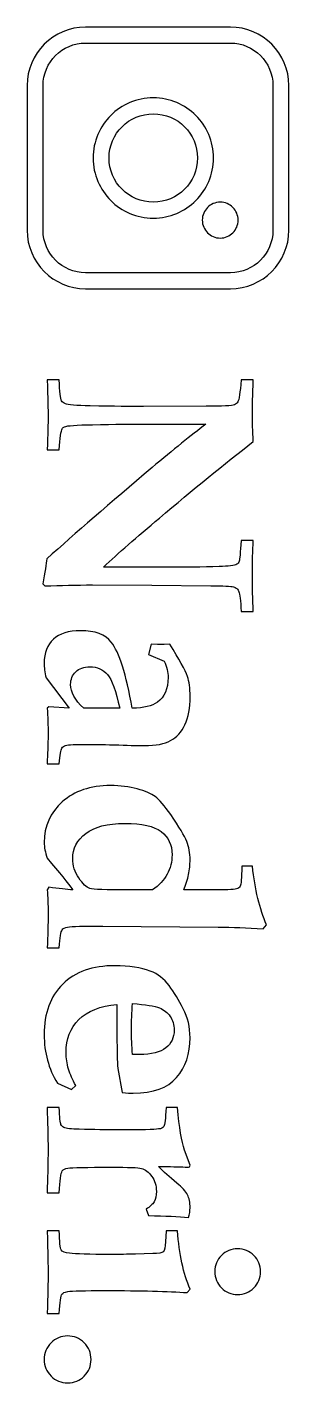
# Model space of a CAD drawing. Header units: millimetres. Extents: x -87 to 87, y -42 to 40.
# Drawn here: x 38.3 to 42.31, y 12.54 to 33.3 of the extents above; entities that cross this region are included whole.
import ezdxf

# ---------------------------------------------------------------- set-up
doc = ezdxf.new("R2010")
doc.units = ezdxf.units.MM
doc.header["$MEASUREMENT"] = 0
doc.layers.add('Layer 1', color=7, linetype='Continuous')

msp = doc.modelspace()

# ---------------------------------------------------------------- linework, layer by layer
at = {"layer": 'Layer 1', "color": 250}
for points, knots in [([(38.2997, 30.1872), (38.2997, 30.1872), (38.2997, 32.4029), (38.2997, 32.4029), (38.2997, 32.6495), (38.4002, 32.8734), (38.5619, 33.0354), (38.724, 33.1976), (38.948, 33.2982), (39.1945, 33.2982), (39.1945, 33.2982), (41.4104, 33.2982), (41.4104, 33.2982), (41.6578, 33.2982), (41.882, 33.1978), (42.0438, 33.0359), (42.2058, 32.8737), (42.3063, 32.6495), (42.3063, 32.4029), (42.3063, 32.4029), (42.3063, 30.1872), (42.3063, 30.1872), (42.3063, 29.9403), (42.2058, 29.7163), (42.044, 29.5544), (41.8816, 29.392), (41.6574, 29.2918), (41.4104, 29.2918), (41.4104, 29.2918), (39.1945, 29.2918), (39.1945, 29.2918), (38.9477, 29.2918), (38.7237, 29.3922), (38.5619, 29.554), (38.4001, 29.7164), (38.2997, 29.9403), (38.2997, 30.1872)], [0, 0, 0, 0, 0.0833333, 0.0833333, 0.0833333, 0.1666667, 0.1666667, 0.1666667, 0.25, 0.25, 0.25, 0.3333333, 0.3333333, 0.3333333, 0.4166667, 0.4166667, 0.4166667, 0.5, 0.5, 0.5, 0.5833333, 0.5833333, 0.5833333, 0.6666667, 0.6666667, 0.6666667, 0.75, 0.75, 0.75, 0.8333333, 0.8333333, 0.8333333, 0.9166667, 0.9166667, 0.9166667, 1, 1, 1, 1]), ([(38.5443, 32.4029), (38.5443, 32.4029), (38.5443, 30.1872), (38.5443, 30.1872), (38.5443, 30.0073), (38.617, 29.8443), (38.7346, 29.7267), (38.8524, 29.6093), (39.0152, 29.5362), (39.1945, 29.5362), (39.1945, 29.5362), (41.4104, 29.5362), (41.4104, 29.5362), (41.5905, 29.5362), (41.7537, 29.609), (41.8713, 29.7266), (41.9889, 29.8442), (42.0618, 30.0073), (42.0618, 30.1872), (42.0618, 30.1872), (42.0618, 32.4029), (42.0618, 32.4029), (42.0618, 32.5828), (41.9889, 32.7456), (41.8715, 32.8631), (41.7534, 32.9807), (41.5903, 33.0537), (41.4104, 33.0537), (41.4104, 33.0537), (39.1945, 33.0537), (39.1945, 33.0537), (39.0148, 33.0537), (38.8522, 32.9808), (38.7348, 32.8634), (38.6174, 32.7458), (38.5443, 32.5828), (38.5443, 32.4029)], [0, 0, 0, 0, 0.0833333, 0.0833333, 0.0833333, 0.1666667, 0.1666667, 0.1666667, 0.25, 0.25, 0.25, 0.3333333, 0.3333333, 0.3333333, 0.4166667, 0.4166667, 0.4166667, 0.5, 0.5, 0.5, 0.5833333, 0.5833333, 0.5833333, 0.6666667, 0.6666667, 0.6666667, 0.75, 0.75, 0.75, 0.8333333, 0.8333333, 0.8333333, 0.9166667, 0.9166667, 0.9166667, 1, 1, 1, 1]), ([(40.2309, 30.3725), (39.9764, 30.3725), (39.7459, 30.4757), (39.5794, 30.6422), (39.4129, 30.8095), (39.3096, 31.04), (39.3096, 31.2941), (39.3096, 31.5485), (39.4129, 31.7792), (39.5794, 31.9456), (39.7459, 32.1121), (39.9764, 32.2153), (40.2309, 32.2153), (40.4853, 32.2153), (40.7157, 32.1121), (40.8822, 31.9456), (41.0486, 31.7792), (41.1519, 31.5485), (41.1519, 31.2941), (41.1519, 31.0396), (41.0488, 30.8089), (40.8822, 30.6422), (40.7153, 30.4757), (40.4848, 30.3725), (40.2309, 30.3725)], [0, 0, 0, 0, 0.125, 0.125, 0.125, 0.25, 0.25, 0.25, 0.375, 0.375, 0.375, 0.5, 0.5, 0.5, 0.625, 0.625, 0.625, 0.75, 0.75, 0.75, 0.875, 0.875, 0.875, 1, 1, 1, 1]), ([(39.7521, 30.8149), (39.8745, 30.6928), (40.0438, 30.617), (40.2309, 30.617), (40.4182, 30.617), (40.5873, 30.6926), (40.7093, 30.8146), (40.8317, 30.9375), (40.9074, 31.1071), (40.9074, 31.2941), (40.9074, 31.481), (40.8315, 31.6504), (40.7093, 31.7728), (40.5871, 31.895), (40.4179, 31.9708), (40.2309, 31.9708), (40.0438, 31.9708), (39.8745, 31.895), (39.7522, 31.7728), (39.63, 31.6504), (39.5542, 31.481), (39.5542, 31.2941), (39.5542, 31.1069), (39.6299, 30.9372), (39.7521, 30.8149)], [0, 0, 0, 0, 0.125, 0.125, 0.125, 0.25, 0.25, 0.25, 0.375, 0.375, 0.375, 0.5, 0.5, 0.5, 0.625, 0.625, 0.625, 0.75, 0.75, 0.75, 0.875, 0.875, 0.875, 1, 1, 1, 1]), ([(41.2552, 30.068), (41.1797, 30.068), (41.1107, 30.099), (41.0611, 30.1485), (41.0116, 30.198), (40.9806, 30.2667), (40.9806, 30.3426), (40.9806, 30.4181), (41.0116, 30.4869), (41.0611, 30.5364), (41.1107, 30.5859), (41.1797, 30.617), (41.2552, 30.617), (41.3305, 30.617), (41.3998, 30.5861), (41.4492, 30.5365), (41.4986, 30.4865), (41.5296, 30.4181), (41.5296, 30.3426), (41.5296, 30.2668), (41.4987, 30.198), (41.4492, 30.1485), (41.3998, 30.099), (41.331, 30.068), (41.2552, 30.068)], [0, 0, 0, 0, 0.125, 0.125, 0.125, 0.25, 0.25, 0.25, 0.375, 0.375, 0.375, 0.5, 0.5, 0.5, 0.625, 0.625, 0.625, 0.75, 0.75, 0.75, 0.875, 0.875, 0.875, 1, 1, 1, 1]), ([(38.6063, 27.8959), (38.6063, 27.8959), (38.7905, 27.8959), (38.7905, 27.8959), (38.7982, 27.714), (38.8105, 27.6073), (38.8266, 27.5758), (38.8389, 27.5551), (38.8581, 27.5397), (38.8849, 27.529), (38.921, 27.5128), (39.0485, 27.5021), (39.2665, 27.4982), (39.6273, 27.4898), (39.8998, 27.486), (40.0833, 27.486), (40.0833, 27.486), (41.0382, 27.4906), (41.0382, 27.4906), (41.2908, 27.4906), (41.4367, 27.4982), (41.4758, 27.5151), (41.4981, 27.5236), (41.515, 27.5382), (41.525, 27.5574), (41.5434, 27.5873), (41.5603, 27.7001), (41.5772, 27.8959), (41.5772, 27.8959), (41.7614, 27.8959), (41.7614, 27.8959), (41.7522, 27.6625), (41.7476, 27.489), (41.7476, 27.377), (41.7476, 27.2526), (41.7522, 27.1113), (41.7614, 26.9532), (41.32, 26.607), (40.8402, 26.2155), (40.3236, 25.7787), (39.9773, 25.4877), (39.6925, 25.2375), (39.4668, 25.0264), (39.4668, 25.0264), (40.3612, 25.0264), (40.3612, 25.0264), (40.7005, 25.0264), (40.993, 25.0294), (41.2386, 25.0356), (41.3845, 25.0417), (41.4743, 25.0532), (41.5073, 25.0717), (41.525, 25.0809), (41.538, 25.097), (41.5457, 25.1208), (41.5534, 25.1453), (41.5633, 25.2505), (41.5772, 25.4363), (41.5772, 25.4363), (41.7614, 25.4363), (41.7614, 25.4363), (41.7522, 25.2735), (41.7476, 25.1116), (41.7476, 24.9496), (41.7476, 24.7285), (41.7522, 24.5289), (41.7614, 24.3493), (41.7614, 24.3493), (41.5772, 24.3493), (41.5772, 24.3493), (41.5664, 24.5166), (41.5549, 24.6172), (41.5411, 24.651), (41.5334, 24.6709), (41.5234, 24.6863), (41.5096, 24.6986), (41.4958, 24.7101), (41.4789, 24.7193), (41.4574, 24.7254), (41.4213, 24.7354), (41.3062, 24.7416), (41.1104, 24.7431), (41.1104, 24.7431), (40.2084, 24.75), (40.2084, 24.75), (40.2084, 24.75), (39.3003, 24.7546), (39.3003, 24.7546), (39.0561, 24.7546), (38.8128, 24.75), (38.5694, 24.7408), (38.5694, 24.7408), (38.538, 24.77), (38.538, 24.77), (38.571, 24.9527), (38.5925, 25.0809), (38.6032, 25.1561), (39.03, 25.5415), (39.5666, 26.0067), (40.2115, 26.5517), (40.5385, 26.8273), (40.8133, 27.0492), (41.0359, 27.2188), (41.0359, 27.2188), (40.1616, 27.2188), (40.1616, 27.2188), (39.9236, 27.2188), (39.6365, 27.2157), (39.301, 27.2096), (39.0538, 27.205), (38.911, 27.195), (38.8734, 27.1781), (38.8573, 27.172), (38.8443, 27.1612), (38.8358, 27.1451), (38.8189, 27.1167), (38.8043, 27.0092), (38.7905, 26.8227), (38.7905, 26.8227), (38.6063, 26.8227), (38.6063, 26.8227), (38.6155, 27.0637), (38.6201, 27.2365), (38.6201, 27.3401), (38.6201, 27.4269), (38.6155, 27.6119), (38.6063, 27.8959)], [0, 0, 0, 0, 0.0238095, 0.0238095, 0.0238095, 0.047619, 0.047619, 0.047619, 0.0714286, 0.0714286, 0.0714286, 0.0952381, 0.0952381, 0.0952381, 0.1190476, 0.1190476, 0.1190476, 0.1428571, 0.1428571, 0.1428571, 0.1666667, 0.1666667, 0.1666667, 0.1904762, 0.1904762, 0.1904762, 0.2142857, 0.2142857, 0.2142857, 0.2380952, 0.2380952, 0.2380952, 0.2619048, 0.2619048, 0.2619048, 0.2857143, 0.2857143, 0.2857143, 0.3095238, 0.3095238, 0.3095238, 0.3333333, 0.3333333, 0.3333333, 0.3571429, 0.3571429, 0.3571429, 0.3809524, 0.3809524, 0.3809524, 0.4047619, 0.4047619, 0.4047619, 0.4285714, 0.4285714, 0.4285714, 0.452381, 0.452381, 0.452381, 0.4761905, 0.4761905, 0.4761905, 0.5, 0.5, 0.5, 0.5238095, 0.5238095, 0.5238095, 0.547619, 0.547619, 0.547619, 0.5714286, 0.5714286, 0.5714286, 0.5952381, 0.5952381, 0.5952381, 0.6190476, 0.6190476, 0.6190476, 0.6428571, 0.6428571, 0.6428571, 0.6666667, 0.6666667, 0.6666667, 0.6904762, 0.6904762, 0.6904762, 0.7142857, 0.7142857, 0.7142857, 0.7380952, 0.7380952, 0.7380952, 0.7619048, 0.7619048, 0.7619048, 0.7857143, 0.7857143, 0.7857143, 0.8095238, 0.8095238, 0.8095238, 0.8333333, 0.8333333, 0.8333333, 0.8571429, 0.8571429, 0.8571429, 0.8809524, 0.8809524, 0.8809524, 0.9047619, 0.9047619, 0.9047619, 0.9285714, 0.9285714, 0.9285714, 0.952381, 0.952381, 0.952381, 0.9761905, 0.9761905, 0.9761905, 1, 1, 1, 1]), ([(38.7905, 22.0141), (38.7905, 22.0141), (38.6063, 22.0141), (38.6063, 22.0141), (38.6063, 22.0141), (38.6132, 22.1883), (38.6132, 22.1883), (38.6178, 22.2804), (38.6201, 22.3718), (38.6201, 22.4639), (38.6201, 22.6059), (38.6155, 22.7402), (38.6063, 22.8669), (38.6063, 22.8669), (38.6308, 22.8892), (38.6308, 22.8892), (38.6308, 22.8892), (38.941, 22.8661), (38.941, 22.8661), (38.941, 22.8661), (38.5894, 23.3344), (38.5894, 23.3344), (38.5702, 23.4181), (38.5602, 23.4926), (38.5602, 23.557), (38.5602, 23.7152), (38.6078, 23.838), (38.7022, 23.9248), (38.7967, 24.0115), (38.9341, 24.0545), (39.116, 24.0545), (39.3394, 24.0545), (39.4968, 23.9954), (39.5881, 23.8772), (39.7079, 23.7252), (39.8154, 23.3882), (39.9098, 22.8661), (40.0863, 22.8692), (40.2145, 22.8999), (40.2936, 22.9575), (40.4034, 23.0396), (40.4579, 23.1663), (40.4579, 23.3375), (40.4579, 23.3782), (40.4533, 23.4189), (40.4433, 23.4619), (40.4333, 23.5041), (40.4187, 23.5471), (40.3972, 23.5901), (40.3972, 23.5901), (40.1585, 23.6906), (40.1585, 23.6906), (40.1585, 23.6906), (40.1969, 23.8472), (40.1969, 23.8472), (40.1969, 23.8472), (40.2975, 23.8426), (40.2975, 23.8426), (40.2975, 23.8426), (40.3965, 23.8449), (40.3965, 23.8449), (40.3965, 23.8449), (40.4863, 23.8472), (40.4863, 23.8472), (40.6283, 23.6177), (40.7181, 23.4526), (40.7534, 23.3521), (40.7803, 23.2791), (40.7941, 23.177), (40.7941, 23.0465), (40.7941, 22.8692), (40.7673, 22.7257), (40.7143, 22.6143), (40.6606, 22.5038), (40.5884, 22.4224), (40.4963, 22.3718), (40.4049, 22.3203), (40.2714, 22.295), (40.0956, 22.295), (40.0219, 22.295), (39.8906, 22.2981), (39.701, 22.3042), (39.506, 22.3104), (39.3486, 22.3134), (39.2304, 22.3134), (39.0423, 22.3134), (38.9279, 22.308), (38.8872, 22.2973), (38.8635, 22.2919), (38.845, 22.2773), (38.8312, 22.2535), (38.8174, 22.2305), (38.8043, 22.1508), (38.7905, 22.0141)], [0, 0, 0, 0, 0.0322581, 0.0322581, 0.0322581, 0.0645161, 0.0645161, 0.0645161, 0.0967742, 0.0967742, 0.0967742, 0.1290323, 0.1290323, 0.1290323, 0.1612903, 0.1612903, 0.1612903, 0.1935484, 0.1935484, 0.1935484, 0.2258065, 0.2258065, 0.2258065, 0.2580645, 0.2580645, 0.2580645, 0.2903226, 0.2903226, 0.2903226, 0.3225806, 0.3225806, 0.3225806, 0.3548387, 0.3548387, 0.3548387, 0.3870968, 0.3870968, 0.3870968, 0.4193548, 0.4193548, 0.4193548, 0.4516129, 0.4516129, 0.4516129, 0.483871, 0.483871, 0.483871, 0.516129, 0.516129, 0.516129, 0.5483871, 0.5483871, 0.5483871, 0.5806452, 0.5806452, 0.5806452, 0.6129032, 0.6129032, 0.6129032, 0.6451613, 0.6451613, 0.6451613, 0.6774194, 0.6774194, 0.6774194, 0.7096774, 0.7096774, 0.7096774, 0.7419355, 0.7419355, 0.7419355, 0.7741935, 0.7741935, 0.7741935, 0.8064516, 0.8064516, 0.8064516, 0.8387097, 0.8387097, 0.8387097, 0.8709677, 0.8709677, 0.8709677, 0.9032258, 0.9032258, 0.9032258, 0.9354839, 0.9354839, 0.9354839, 0.9677419, 0.9677419, 0.9677419, 1, 1, 1, 1]), ([(39.7163, 22.8661), (39.6595, 23.1302), (39.5973, 23.3029), (39.5306, 23.382), (39.4638, 23.4619), (39.3739, 23.5018), (39.2611, 23.5018), (39.169, 23.5018), (39.0968, 23.4764), (39.0446, 23.425), (38.9917, 23.3743), (38.9655, 23.3091), (38.9655, 23.2316), (38.9655, 23.1126), (39.0323, 22.9905), (39.1659, 22.8661), (39.1659, 22.8661), (39.7163, 22.8661), (39.7163, 22.8661)], [0, 0, 0, 0, 0.1666667, 0.1666667, 0.1666667, 0.3333333, 0.3333333, 0.3333333, 0.5, 0.5, 0.5, 0.6666667, 0.6666667, 0.6666667, 0.8333333, 0.8333333, 0.8333333, 1, 1, 1, 1]), ([(40.6982, 20.0842), (40.6982, 20.0842), (41.0851, 20.0842), (41.0851, 20.0842), (41.3254, 20.0842), (41.4651, 20.0896), (41.5035, 20.0996), (41.5319, 20.1072), (41.5518, 20.1218), (41.5626, 20.1441), (41.5741, 20.1656), (41.5818, 20.2669), (41.5864, 20.4481), (41.5864, 20.4481), (41.7476, 20.4481), (41.7476, 20.4481), (41.7867, 20.0904), (41.8589, 19.791), (41.9641, 19.5484), (41.9641, 19.5484), (41.9103, 19.49), (41.9103, 19.49), (41.6685, 19.5046), (41.4397, 19.5131), (41.224, 19.5161), (41.224, 19.5161), (39.4584, 19.5315), (39.4584, 19.5315), (39.1628, 19.5315), (38.9832, 19.5261), (38.9187, 19.5154), (38.878, 19.51), (38.8504, 19.4947), (38.8343, 19.4716), (38.8189, 19.4486), (38.8043, 19.3565), (38.7905, 19.1953), (38.7905, 19.1953), (38.6063, 19.1953), (38.6063, 19.1953), (38.6155, 19.3787), (38.6201, 19.5584), (38.6201, 19.7326), (38.6201, 19.8593), (38.6155, 19.9775), (38.6063, 20.0873), (38.6063, 20.0873), (38.6332, 20.1257), (38.6332, 20.1257), (38.7851, 20.1065), (38.9072, 20.0927), (39.0001, 20.0842), (38.9241, 20.1863), (38.7928, 20.3491), (38.607, 20.5717), (38.5756, 20.6577), (38.5602, 20.7375), (38.5602, 20.8127), (38.5602, 21.0615), (38.6531, 21.2687), (38.8381, 21.4338), (39.0231, 21.5996), (39.2695, 21.6825), (39.5774, 21.6825), (39.7271, 21.6825), (39.863, 21.6656), (39.985, 21.6318), (40.1078, 21.5981), (40.1992, 21.5581), (40.2606, 21.5128), (40.3228, 21.4668), (40.4011, 21.3754), (40.497, 21.2373), (40.6275, 21.0499), (40.7097, 20.9133), (40.7435, 20.8273), (40.7772, 20.7413), (40.7941, 20.6469), (40.7941, 20.5448), (40.7941, 20.4719), (40.7865, 20.3967), (40.7703, 20.3199), (40.755, 20.2439), (40.7312, 20.1648), (40.6982, 20.0842)], [0, 0, 0, 0, 0.0357143, 0.0357143, 0.0357143, 0.0714286, 0.0714286, 0.0714286, 0.1071429, 0.1071429, 0.1071429, 0.1428571, 0.1428571, 0.1428571, 0.1785714, 0.1785714, 0.1785714, 0.2142857, 0.2142857, 0.2142857, 0.25, 0.25, 0.25, 0.2857143, 0.2857143, 0.2857143, 0.3214286, 0.3214286, 0.3214286, 0.3571429, 0.3571429, 0.3571429, 0.3928571, 0.3928571, 0.3928571, 0.4285714, 0.4285714, 0.4285714, 0.4642857, 0.4642857, 0.4642857, 0.5, 0.5, 0.5, 0.5357143, 0.5357143, 0.5357143, 0.5714286, 0.5714286, 0.5714286, 0.6071429, 0.6071429, 0.6071429, 0.6428571, 0.6428571, 0.6428571, 0.6785714, 0.6785714, 0.6785714, 0.7142857, 0.7142857, 0.7142857, 0.75, 0.75, 0.75, 0.7857143, 0.7857143, 0.7857143, 0.8214286, 0.8214286, 0.8214286, 0.8571429, 0.8571429, 0.8571429, 0.8928571, 0.8928571, 0.8928571, 0.9285714, 0.9285714, 0.9285714, 0.9642857, 0.9642857, 0.9642857, 1, 1, 1, 1]), ([(40.2176, 20.0842), (40.3189, 20.1548), (40.3934, 20.2347), (40.4433, 20.3245), (40.4932, 20.4143), (40.5178, 20.5141), (40.5178, 20.6239), (40.5178, 20.7774), (40.4625, 20.8964), (40.352, 20.9785), (40.2414, 21.0607), (40.0564, 21.1021), (39.7962, 21.1021), (39.5282, 21.1021), (39.3287, 21.0515), (39.1966, 20.9501), (39.0638, 20.8496), (38.9978, 20.7198), (38.9978, 20.5625), (38.9978, 20.4565), (39.0285, 20.3583), (39.0899, 20.2677), (39.1521, 20.1771), (39.2081, 20.1234), (39.2596, 20.108), (39.3102, 20.0919), (39.5045, 20.0842), (39.8415, 20.0842), (39.8415, 20.0842), (40.2176, 20.0842), (40.2176, 20.0842)], [0, 0, 0, 0, 0.1, 0.1, 0.1, 0.2, 0.2, 0.2, 0.3, 0.3, 0.3, 0.4, 0.4, 0.4, 0.5, 0.5, 0.5, 0.6, 0.6, 0.6, 0.7, 0.7, 0.7, 0.8, 0.8, 0.8, 0.9, 0.9, 0.9, 1, 1, 1, 1]), ([(39.0431, 17.0911), (39.0431, 17.0911), (38.9771, 17.0266), (38.9771, 17.0266), (38.9771, 17.0266), (38.7621, 17.1272), (38.7621, 17.1272), (38.6946, 17.2354), (38.6447, 17.3513), (38.6109, 17.4749), (38.5771, 17.5985), (38.5602, 17.7298), (38.5602, 17.8695), (38.5602, 18.1965), (38.6554, 18.4537), (38.845, 18.6418), (39.0346, 18.8298), (39.301, 18.9243), (39.6449, 18.9243), (39.8622, 18.9243), (40.0418, 18.8966), (40.1846, 18.8414), (40.2998, 18.7961), (40.3957, 18.7224), (40.4725, 18.6195), (40.5492, 18.5166), (40.6214, 18.3984), (40.6905, 18.2641), (40.7596, 18.1297), (40.7941, 17.9823), (40.7941, 17.8219), (40.7941, 17.5755), (40.725, 17.3728), (40.5876, 17.2124), (40.4502, 17.0519), (40.2291, 16.9713), (39.9244, 16.9713), (39.8867, 16.9713), (39.8299, 16.9744), (39.7532, 16.9805), (39.7532, 16.9805), (39.6864, 17.349), (39.6864, 17.349), (39.6787, 17.4626), (39.6749, 17.6269), (39.6749, 17.8426), (39.6749, 17.8426), (39.6749, 18.3301), (39.6749, 18.3301), (39.4169, 18.3078), (39.2227, 18.2303), (39.0922, 18.0983), (38.9617, 17.967), (38.8965, 17.7989), (38.8965, 17.5947), (38.8965, 17.5095), (38.9087, 17.425), (38.9333, 17.3406), (38.9586, 17.2569), (38.9947, 17.174), (39.0431, 17.0911)], [0, 0, 0, 0, 0.05, 0.05, 0.05, 0.1, 0.1, 0.1, 0.15, 0.15, 0.15, 0.2, 0.2, 0.2, 0.25, 0.25, 0.25, 0.3, 0.3, 0.3, 0.35, 0.35, 0.35, 0.4, 0.4, 0.4, 0.45, 0.45, 0.45, 0.5, 0.5, 0.5, 0.55, 0.55, 0.55, 0.6, 0.6, 0.6, 0.65, 0.65, 0.65, 0.7, 0.7, 0.7, 0.75, 0.75, 0.75, 0.8, 0.8, 0.8, 0.85, 0.85, 0.85, 0.9, 0.9, 0.9, 0.95, 0.95, 0.95, 1, 1, 1, 1]), ([(39.9144, 18.3439), (39.9021, 18.2088), (39.896, 18.0737), (39.896, 17.9386), (39.896, 17.8204), (39.9021, 17.696), (39.9144, 17.5655), (39.9144, 17.5655), (40.0203, 17.5632), (40.0203, 17.5632), (40.2038, 17.5632), (40.3381, 17.597), (40.4233, 17.6645), (40.5078, 17.7321), (40.55, 17.8234), (40.55, 17.9386), (40.55, 18.02), (40.5301, 18.0898), (40.4901, 18.1482), (40.451, 18.2065), (40.3949, 18.2503), (40.3236, 18.2787), (40.2514, 18.3071), (40.1147, 18.3286), (39.9144, 18.3439)], [0, 0, 0, 0, 0.125, 0.125, 0.125, 0.25, 0.25, 0.25, 0.375, 0.375, 0.375, 0.5, 0.5, 0.5, 0.625, 0.625, 0.625, 0.75, 0.75, 0.75, 0.875, 0.875, 0.875, 1, 1, 1, 1]), ([(38.6063, 16.7502), (38.6063, 16.7502), (38.7905, 16.7502), (38.7905, 16.7502), (38.7982, 16.599), (38.8066, 16.5123), (38.8174, 16.49), (38.8266, 16.4723), (38.8404, 16.4578), (38.8604, 16.4478), (38.8965, 16.4309), (38.9755, 16.4217), (39.0984, 16.4186), (39.3179, 16.4125), (39.5167, 16.4094), (39.6971, 16.4094), (40.0434, 16.4094), (40.2491, 16.414), (40.3128, 16.4232), (40.3504, 16.4271), (40.3773, 16.4409), (40.3934, 16.4631), (40.4088, 16.4854), (40.4195, 16.5814), (40.4257, 16.7502), (40.4257, 16.7502), (40.6007, 16.7502), (40.6007, 16.7502), (40.6299, 16.4478), (40.6652, 16.2313), (40.7074, 16.1008), (40.7074, 16.1008), (40.7941, 15.8697), (40.7941, 15.8697), (40.7941, 15.849), (40.7795, 15.8383), (40.7511, 15.8383), (40.7511, 15.8383), (40.7197, 15.8398), (40.7197, 15.8398), (40.6252, 15.8452), (40.4894, 15.8475), (40.312, 15.8475), (40.3857, 15.7715), (40.4786, 15.6878), (40.5915, 15.5957), (40.6751, 15.5273), (40.7304, 15.4675), (40.7557, 15.4168), (40.7811, 15.3661), (40.7941, 15.2986), (40.7941, 15.2141), (40.7941, 15.1665), (40.7857, 15.1182), (40.7696, 15.0691), (40.6191, 15.0829), (40.4149, 15.0921), (40.1562, 15.0967), (40.1562, 15.0967), (40.1209, 15.1965), (40.1209, 15.1965), (40.1792, 15.231), (40.2199, 15.2686), (40.2429, 15.3093), (40.2667, 15.35), (40.2783, 15.403), (40.2783, 15.4682), (40.2783, 15.5573), (40.2552, 15.6341), (40.2084, 15.6978), (40.1616, 15.7615), (40.1086, 15.8029), (40.048, 15.8206), (40.0034, 15.8321), (39.8499, 15.8383), (39.5889, 15.8383), (39.2081, 15.8383), (38.9863, 15.8329), (38.9233, 15.8229), (38.8811, 15.8168), (38.8527, 15.8029), (38.8381, 15.7807), (38.8151, 15.7469), (38.7997, 15.6356), (38.7905, 15.4467), (38.7905, 15.4467), (38.6063, 15.4467), (38.6063, 15.4467), (38.6063, 15.4467), (38.6132, 15.6978), (38.6132, 15.6978), (38.6178, 15.8574), (38.6201, 15.9956), (38.6201, 16.1123), (38.6201, 16.2221), (38.6178, 16.3511), (38.6132, 16.4969), (38.6132, 16.4969), (38.6063, 16.7502), (38.6063, 16.7502)], [0, 0, 0, 0, 0.030303, 0.030303, 0.030303, 0.0606061, 0.0606061, 0.0606061, 0.0909091, 0.0909091, 0.0909091, 0.1212121, 0.1212121, 0.1212121, 0.1515152, 0.1515152, 0.1515152, 0.1818182, 0.1818182, 0.1818182, 0.2121212, 0.2121212, 0.2121212, 0.2424242, 0.2424242, 0.2424242, 0.2727273, 0.2727273, 0.2727273, 0.3030303, 0.3030303, 0.3030303, 0.3333333, 0.3333333, 0.3333333, 0.3636364, 0.3636364, 0.3636364, 0.3939394, 0.3939394, 0.3939394, 0.4242424, 0.4242424, 0.4242424, 0.4545455, 0.4545455, 0.4545455, 0.4848485, 0.4848485, 0.4848485, 0.5151515, 0.5151515, 0.5151515, 0.5454545, 0.5454545, 0.5454545, 0.5757576, 0.5757576, 0.5757576, 0.6060606, 0.6060606, 0.6060606, 0.6363636, 0.6363636, 0.6363636, 0.6666667, 0.6666667, 0.6666667, 0.6969697, 0.6969697, 0.6969697, 0.7272727, 0.7272727, 0.7272727, 0.7575758, 0.7575758, 0.7575758, 0.7878788, 0.7878788, 0.7878788, 0.8181818, 0.8181818, 0.8181818, 0.8484848, 0.8484848, 0.8484848, 0.8787879, 0.8787879, 0.8787879, 0.9090909, 0.9090909, 0.9090909, 0.9393939, 0.9393939, 0.9393939, 0.969697, 0.969697, 0.969697, 1, 1, 1, 1]), ([(38.6063, 14.8656), (38.6063, 14.8656), (38.7905, 14.8656), (38.7905, 14.8656), (38.7967, 14.6952), (38.8066, 14.5969), (38.822, 14.5708), (38.8373, 14.544), (38.8788, 14.5271), (38.9479, 14.5202), (39.0423, 14.5079), (39.2511, 14.5017), (39.5735, 14.5017), (39.7125, 14.5017), (39.8415, 14.504), (39.9604, 14.5087), (39.9604, 14.5087), (40.223, 14.5156), (40.223, 14.5156), (40.3105, 14.5156), (40.3635, 14.5248), (40.3842, 14.5432), (40.4042, 14.5624), (40.4157, 14.6131), (40.4187, 14.696), (40.4187, 14.696), (40.4257, 14.8656), (40.4257, 14.8656), (40.4257, 14.8656), (40.6007, 14.8656), (40.6007, 14.8656), (40.6283, 14.504), (40.6928, 14.207), (40.7941, 13.9728), (40.7941, 13.9728), (40.7488, 13.9168), (40.7488, 13.9168), (40.4617, 13.9383), (40.0441, 13.949), (39.496, 13.949), (39.179, 13.949), (38.987, 13.9437), (38.921, 13.9337), (38.875, 13.926), (38.845, 13.9122), (38.8312, 13.8922), (38.8174, 13.8723), (38.8043, 13.774), (38.7905, 13.599), (38.7905, 13.599), (38.6063, 13.599), (38.6063, 13.599), (38.6155, 13.8692), (38.6201, 14.0788), (38.6201, 14.2269), (38.6201, 14.306), (38.6155, 14.5186), (38.6063, 14.8656)], [0, 0, 0, 0, 0.0526316, 0.0526316, 0.0526316, 0.1052632, 0.1052632, 0.1052632, 0.1578947, 0.1578947, 0.1578947, 0.2105263, 0.2105263, 0.2105263, 0.2631579, 0.2631579, 0.2631579, 0.3157895, 0.3157895, 0.3157895, 0.3684211, 0.3684211, 0.3684211, 0.4210526, 0.4210526, 0.4210526, 0.4736842, 0.4736842, 0.4736842, 0.5263158, 0.5263158, 0.5263158, 0.5789474, 0.5789474, 0.5789474, 0.6315789, 0.6315789, 0.6315789, 0.6842105, 0.6842105, 0.6842105, 0.7368421, 0.7368421, 0.7368421, 0.7894737, 0.7894737, 0.7894737, 0.8421053, 0.8421053, 0.8421053, 0.8947368, 0.8947368, 0.8947368, 0.9473684, 0.9473684, 0.9473684, 1, 1, 1, 1]), ([(41.8719, 14.2377), (41.8719, 14.1417), (41.8382, 14.0596), (41.7698, 13.9912), (41.7015, 13.9229), (41.6186, 13.8891), (41.5211, 13.8891), (41.4244, 13.8891), (41.3422, 13.9229), (41.2739, 13.9912), (41.2056, 14.0596), (41.1718, 14.1425), (41.1718, 14.24), (41.1718, 14.3367), (41.2056, 14.4188), (41.2739, 14.4872), (41.3422, 14.5555), (41.4244, 14.5893), (41.5211, 14.5893), (41.6186, 14.5893), (41.7015, 14.5555), (41.7698, 14.4872), (41.8382, 14.4188), (41.8719, 14.3359), (41.8719, 14.2377)], [0, 0, 0, 0, 0.125, 0.125, 0.125, 0.25, 0.25, 0.25, 0.375, 0.375, 0.375, 0.5, 0.5, 0.5, 0.625, 0.625, 0.625, 0.75, 0.75, 0.75, 0.875, 0.875, 0.875, 1, 1, 1, 1]), ([(39.2788, 12.8927), (39.2788, 12.7937), (39.2442, 12.7092), (39.1744, 12.6394), (39.1045, 12.5695), (39.0201, 12.535), (38.9195, 12.535), (38.8205, 12.535), (38.736, 12.5695), (38.6654, 12.6394), (38.5955, 12.7092), (38.5602, 12.7937), (38.5602, 12.8927), (38.5602, 12.9925), (38.5955, 13.077), (38.6654, 13.1476), (38.736, 13.2182), (38.8205, 13.2535), (38.9195, 13.2535), (39.0185, 13.2535), (39.103, 13.219), (39.1736, 13.1491), (39.2434, 13.0793), (39.2788, 12.994), (39.2788, 12.8927)], [0, 0, 0, 0, 0.125, 0.125, 0.125, 0.25, 0.25, 0.25, 0.375, 0.375, 0.375, 0.5, 0.5, 0.5, 0.625, 0.625, 0.625, 0.75, 0.75, 0.75, 0.875, 0.875, 0.875, 1, 1, 1, 1])]:
    msp.add_open_spline(points, degree=3, knots=knots, dxfattribs=at)

doc.saveas('drawing.dxf')
